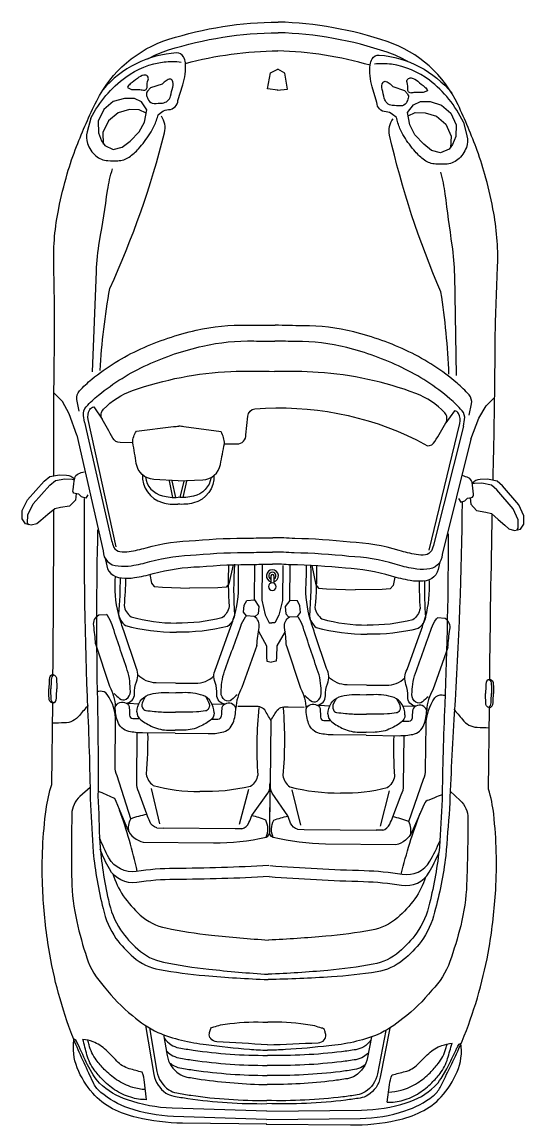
# Model space of a CAD drawing. Header units: millimetres. Extents: x -38686 to 870903, y -23218 to 232707.
# Drawn here: x 33016 to 35029, y 13593 to 18020 of the extents above; entities that cross this region are included whole.
import ezdxf

# ---------------------------------------------------------------- set-up
doc = ezdxf.new("R2010")
doc.units = ezdxf.units.MM
doc.header["$LTSCALE"] = 10
doc.layers.add('40 - Detail Outline', color=142, linetype='Continuous')

msp = doc.modelspace()

# ---------------------------------------------------------------- linework, layer by layer
at = {"layer": '40 - Detail Outline', "color": 252}
for p, q in [((33620.602, 16111.458), (33606.604, 16177.793)), ((33631.98, 16111.338), (33617.982, 16177.674)), ((33650.301, 16111.146), (33665.692, 16177.172)), ((33661.679, 16111.026), (33677.07, 16177.052)), ((33862.495, 15841.554), (33844.933, 15764.62)), ((34177.857, 15838.237), (34193.797, 15760.95)), ((33528.004, 15802.187), (33535.08, 15767.879)), ((33535.08, 15767.879), (33545.809, 15754.164)), ((33844.933, 15764.62), (33833.918, 15751.133)), ((34014.024, 15796.661), (34013.719, 15767.666)), ((34025.417, 15796.541), (34025.112, 15767.546)), ((34193.797, 15760.95), (34204.526, 15747.235)), ((34511.447, 15791.843), (34503.651, 15757.691)), ((33545.809, 15754.164), (33578.396, 15751.101)), ((33578.396, 15751.101), (33686.83, 15747.24)), ((33801.273, 15748.757), (33686.83, 15747.24)), ((33833.918, 15751.133), (33801.273, 15748.757)), ((34204.526, 15747.235), (34237.114, 15744.173)), ((34237.114, 15744.173), (34351.5, 15740.249)), ((34459.991, 15741.828), (34351.5, 15740.249)), ((34492.635, 15744.205), (34459.991, 15741.828)), ((34503.651, 15757.691), (34492.635, 15744.205)), ((33604.51, 15328.271), (33631.918, 15327.983)), ((33659.327, 15327.695), (33631.918, 15327.983)), ((34370.172, 15320.217), (34397.58, 15319.929)), ((34424.988, 15319.641), (34397.58, 15319.929)), ((33603.687, 15250.018), (33631.095, 15249.729)), ((33658.504, 15249.441), (33631.095, 15249.729)), ((34369.349, 15241.964), (34396.757, 15241.676)), ((34424.165, 15241.387), (34396.757, 15241.676)), ((33460.204, 15224.406), (33486.642, 15223.745)), ((33801.416, 15220.817), (33774.97, 15220.712)), ((34013.61, 15215.631), (34010.944, 14962.153)), ((34225.866, 15216.353), (34252.303, 15215.691)), ((34567.077, 15212.764), (34540.632, 15212.658)), ((33602.923, 15177.386), (33630.331, 15177.098)), ((33657.74, 15176.81), (33630.331, 15177.098)), ((34368.585, 15169.333), (34395.993, 15169.044)), ((34423.401, 15168.756), (34395.993, 15169.044)), ((33532.95, 14943.599), (33566.801, 14801.766)), ((33923.351, 14939.493), (33886.524, 14798.403)), ((34098.04, 14937.655), (34131.892, 14795.822)), ((34488.442, 14933.549), (34451.614, 14792.459)), ((33555.884, 14785.464), (33582.321, 14784.803)), ((33870.65, 14781.77), (33582.321, 14784.803)), ((33897.095, 14781.875), (33870.65, 14781.77)), ((34120.975, 14779.52), (34147.412, 14778.859)), ((34147.412, 14778.859), (34435.741, 14775.826)), ((34462.186, 14775.931), (34435.741, 14775.826)), ((33232.075, 13933.629), (33224.255, 13936.592)), ((34768.005, 13917.473), (34775.885, 13920.271))]:
    msp.add_line(p, q, dxfattribs=at)
for points in [[(33142.829, 16198.615, 0.00028058), (33142.686, 16285.93, -0.00466455), (33145.994, 16750.068, 0.00693758), (33142.815, 17046.114, -0.05598205), (33162.488, 17271.065, -0.02149825), (33196.999, 17410.837, -0.02135325), (33234.342, 17520.661, -0.02276152), (33314.93, 17703.087, -0.20344384), (33603.887, 17950.399, -0.07526013), (34043.104, 18019.59, -0.07526013)], [(34904.875, 16180.08, -0.00028058), (34906.855, 16267.373, 0.00466455), (34913.31, 16731.478, -0.00693758), (34922.716, 17027.392, 0.05598205), (34907.779, 17252.707, 0.02149825), (34876.216, 17393.174, 0.02135325), (34841.191, 17503.76, 0.02276152), (34764.459, 17687.84, 0.20344384), (34480.767, 17941.176, 0.07526013), (34043.104, 18019.59, 0.07526013)], [(33520.407, 17872.543, -0.04638596), (33603.437, 17907.568, -0.07526013), (34042.653, 17976.759)], [(34562.591, 17861.581, 0.04638596), (34480.317, 17898.345, 0.07526013), (34042.653, 17976.759)], [(33292.119, 17633.653), (33276.492, 17579.204, 0.15570951), (33277.879, 17532.108, 0.12885866), (33311.233, 17482.794, 0.17261832), (33359.957, 17463.449, 0.01277874), (33399.471, 17463.033, 0.14930496), (33444.789, 17477.623, 0.05745237), (33482.778, 17511.121, 0.03986712), (33528.571, 17570.902, 0.03845258), (33545.842, 17602.735, 0.04412592), (33561.371, 17647.769), (33576.543, 17658.909, -0.15143086), (33602.984, 17668.047, 0.38963517), (33641.013, 17705.311), (33660.483, 17767.253, 0.0943415), (33670.822, 17855.655, 0.10845264), (33663.553, 17880.214, 0.29091248), (33635.487, 17895.574, 0.20596623), (33340.703, 17748.602, 0.70088699)], [(33670.946, 17853.836, -0.06325173), (34041.887, 17903.918, -0.06325173)], [(34411.693, 17846.045, 0.06325173), (34041.887, 17903.918, 0.06325173)], [(34785.804, 17617.941), (34800.282, 17563.176, -0.15570951), (34797.905, 17516.12, -0.12885866), (34763.521, 17467.518, -0.17261832), (34714.4, 17449.202, -0.01277874), (34674.887, 17449.618, -0.14930496), (34629.886, 17465.157, -0.05745237), (34592.61, 17499.447, -0.03986712), (34548.084, 17560.178, -0.03845258), (34531.487, 17592.367, -0.04412592), (34516.909, 17637.719), (34501.974, 17649.175, 0.15143086), (34475.731, 17658.867, -0.38963517), (34438.494, 17696.923), (34420.332, 17759.26, -0.0943415), (34411.854, 17847.86, -0.10845264), (34419.638, 17872.261, -0.29091248), (34448.021, 17887.028, -0.20596623), (34739.648, 17733.887, -0.70088699)], [(33292.119, 17633.653, -0.1183839), (33431.399, 17798.786, -0.12521395), (33585.059, 17859.705, -0.05709811), (33653.95, 17858.98, 1.07298006)], [(34785.804, 17617.941, 0.1183839), (34650.028, 17785.968, 0.12521395), (34497.684, 17850.105, 0.05709811), (34428.793, 17850.83, -1.07298006)], [(33438.312, 17756.407), (33455.168, 17748.697), (33483.392, 17748.4, -0.0499198), (33502.188, 17746.319, 0.49464391), (33517.38, 17759.342, -0.10011153), (33521.44, 17787.547, 0.58891369), (33504.704, 17806.556, 0.11948488), (33478.222, 17793.652, -0.01334127), (33449.76, 17771.352, 0.14051659), (33438.312, 17756.407, -0.47372326)], [(34642.225, 17743.744), (34625.211, 17736.39), (34596.987, 17736.687, 0.0499198), (34578.151, 17735.001, -0.49464391), (34563.236, 17748.341, 0.10011153), (34559.77, 17776.625, -0.58891369), (34576.903, 17795.278, -0.11948488), (34603.107, 17781.819, 0.01334127), (34631.094, 17758.926, -0.14051659), (34642.225, 17743.744, 0.47372326)], [(33519.083, 17742.375, 0.24752804), (33515.142, 17725.467, 0.05679138), (33522.47, 17706.558, 0.28143876), (33544.911, 17693.14, 0.01762232), (33578.8, 17694.666, 0.32727391), (33611.085, 17722.575, -0.02113717), (33620.87, 17758.253, 0.21935411), (33617.404, 17786.538, 0.35627819), (33606.153, 17790.422, 0.07255806), (33589.12, 17781.185, 0.06684315), (33577.711, 17770.006), (33530.512, 17755.437), (33519.083, 17742.375)], [(34561.177, 17731.413, -0.24752804), (34564.761, 17714.427, -0.05679138), (34557.037, 17695.676, -0.28143876), (34534.319, 17682.733, -0.01762232), (34500.469, 17684.971, -0.32727391), (34468.779, 17713.553, 0.02113717), (34459.747, 17749.429, -0.21935411), (34463.807, 17777.635, -0.35627819), (34475.137, 17781.282, -0.07255806), (34491.972, 17771.689, -0.06684315), (34503.143, 17760.272), (34550.025, 17744.713), (34561.177, 17731.413)], [(33328.493, 16621.295, -0.02831073), (33367.71, 16950.445, 0.04610498), (33586.93, 17575.251, 0.21943873), (33574.452, 17641.294, -0.32545193)], [(34728.143, 16606.572, 0.02831073), (34695.858, 16936.475, -0.04610498), (34489.83, 17565.753, -0.21943873), (34503.694, 17631.52, 0.32545193)], [(33298.328, 16615.963), (33313.856, 17018.808, -0.03271017), (33326.413, 17139.201, 0.00658019), (33358.678, 17344.133, -0.04073322), (33378.406, 17430.553, -0.24987461)], [(34758.19, 16600.607), (34751.138, 17003.689, 0.03271017), (34741.116, 17124.321, -0.00658019), (34713.169, 17329.885, 0.04073322), (34695.264, 17416.702, 0.24987461)], [(33244.761, 16457.949), (33235.229, 16504.256, -0.22040433), (33246.181, 16539.176, -0.0373742), (33295.523, 16585.914, -0.0640283), (33491.635, 16707.697, -0.05126012), (33713.925, 16782.694, -0.06144899), (33918.241, 16803.24, 0.01091557), (34030.308, 16803.162, 0.00823535)], [(34808.421, 16441.501), (34818.924, 16487.598, 0.22040433), (34808.71, 16522.74, 0.0373742), (34760.362, 16570.506, 0.0640283), (34566.854, 16696.387, 0.05126012), (34346.191, 16776.044, 0.06144899), (34142.353, 16800.882, -0.01091557), (34030.308, 16803.162, -0.00823535)], [(33265.647, 16413.275), (33262.07, 16440.649, -0.22040433), (33273.021, 16475.568, -0.0373742), (33322.364, 16522.307, -0.0640283), (33518.476, 16644.089, -0.05126012), (33740.766, 16719.087, -0.06144899), (33945.082, 16739.632, 0.00823535), (34029.635, 16739.12, 0.00823535)], [(34786.599, 16397.277), (34790.752, 16424.569, 0.22040433), (34780.537, 16459.711, 0.0373742), (34732.189, 16507.477, 0.0640283), (34538.682, 16633.358, 0.05126012), (34318.019, 16713.015, 0.06144899), (34114.18, 16737.853, -0.00823535), (34029.635, 16739.12, -0.00823535)], [(33641.843, 16177.983), (33543.636, 16184.059, -0.35258111), (33473.754, 16247.834, 0.00804678), (33459.513, 16331.197), (33409.123, 16331.727, -0.27052075), (33379.075, 16349.694, 0.00061412), (33337.04, 16425.784, -0.33179733), (33342.503, 16466.072, -0.11426968), (33459.194, 16540.493, -0.07424592), (33853.081, 16617.041, -0.02168627), (34028.351, 16617.104, -0.02168627)], [(34598.036, 16342.476), (34641.44, 16318.765, 0.27052075), (34671.859, 16336.096, -0.00061412), (34715.486, 16411.285, 0.33179733), (34710.871, 16451.679, 0.11426968), (34595.771, 16528.538, 0.07424592), (34203.582, 16613.354, 0.02168627), (34028.351, 16617.104)], [(33393.182, 15913.793), (33280.869, 16424.058, -0.18491919), (33286.848, 16463.869, -0.24377827), (33303.642, 16474.82), (33337.04, 16425.784)], [(33877.745, 16326.798, 0.46018132), (33913.003, 16362.942), (33920.626, 16438.079, -0.36188265), (33949.968, 16466.831, -0.136022), (34598.036, 16342.476, -0.01557472)], [(34648.586, 15900.588), (34771.607, 16408.378, 0.18491919), (34766.468, 16448.305, 0.24377827), (34749.907, 16459.607), (34715.486, 16411.285)], [(33265.647, 16413.275), (33374.543, 15939.274, 0.05328083), (33384.238, 15911.181, 0.25795152), (33408.032, 15893.935, 0.0695009), (33445, 15894.546, 0.02907051), (33513.009, 15909.285, -0.06163024), (33711.293, 15938.937, -0.02384075), (33933.098, 15948.144, -0.0200539), (34021.331, 15949.692, -0.0200539)], [(33459.513, 16331.197, -0.14636475), (33474.052, 16378.002), (33623.304, 16395.793, -0.02069603), (33644.151, 16397.407, -0.02069603)], [(33827.356, 16327.328, 0.14636475), (33813.804, 16374.429), (33664.959, 16395.355, 0.02069603), (33644.151, 16397.407, 0.02069603)], [(34786.599, 16397.277), (34667.757, 15925.671, -0.05328083), (34657.473, 15897.788, -0.25795152), (34633.322, 15881.047, -0.0695009), (34596.375, 15882.435, -0.02907051), (34528.691, 15898.602, 0.06163024), (34331.074, 15932.417, 0.02384075), (34109.512, 15946.289, 0.0200539), (34021.331, 15949.692, 0.0200539)], [(33235.057, 16361.755), (33340.431, 15896.703), (33340.431, 15896.703, 0.40742933), (33401.01, 15836.794, 0.0695009), (33453.904, 15837.668, 0.02907051), (33528.451, 15853.823, -0.0622308), (33714.567, 15881.427, -0.02424941), (33934.593, 15890.562, -0.02065776), (34020.726, 15892.119, -0.02065776)], [(34816.099, 16345.124), (34700.966, 15882.392), (34700.966, 15882.392, -0.40742933), (34639.14, 15823.77, -0.0695009), (34586.276, 15825.757, -0.02907051), (34512.086, 15843.477, 0.0622308), (34326.592, 15874.99, 0.02424941), (34106.806, 15888.75, 0.02065776), (34020.726, 15892.119, 0.02065776)], [(33641.843, 16177.983), (33740.155, 16181.992, 0.35258111), (33811.364, 16244.283, -0.00804678), (33827.356, 16327.328), (33877.745, 16326.798)], [(33232.925, 16126.897), (33230.423, 16101.238), (33206.526, 16076.589), (33169.141, 16070.757), (33146.696, 16066.012), (33119.08, 16042.647), (33091.463, 16019.282), (33075.148, 16005.758), (33052.69, 15999.769), (33029.107, 16004.998), (33015.632, 16025.06), (33015.986, 16058.672), (33037.592, 16102.021), (33104.322, 16177.266), (33126.91, 16195.705), (33165.553, 16202.769), (33194.151, 16201.223, -0.22160965), (33225.695, 16184.391, -0.22160965)], [(33279.699, 16122.689), (33270.78, 16108.522), (33254.397, 16114.179), (33243.551, 16125.263), (33228.23, 16127.619, -0.50491835), (33220.707, 16141.959, -0.04568446), (33226.683, 16189.067, -0.24206513), (33241.117, 16206.467, -0.03241415), (33265.323, 16214.989, -0.14307346)], [(33499.074, 16204.505, 0.35801072), (33578.688, 16090.823, 0.08714236), (33640.861, 16084.673)], [(33785.138, 16201.496, -0.35801072), (33703.15, 16089.514, -0.08714236), (33640.861, 16084.673)], [(33042.258, 16002.082), (33037.854, 16008.64), (33038.207, 16042.252), (33059.813, 16085.601), (33126.544, 16160.847), (33149.132, 16179.285), (33187.774, 16186.349), (33216.373, 16184.803, -0.06252707), (33226.747, 16182.927, -0.06252707)], [(33510.401, 16194.125, 0.31656067), (33578.977, 16118.301, 0.08714236), (33641.15, 16112.15)], [(33773.595, 16191.357, -0.31656067), (33703.439, 16116.991, -0.08714236), (33641.15, 16112.15)], [(34766.438, 16107.051), (34775.057, 16092.699), (34791.556, 16098.011), (34802.632, 16108.864), (34818, 16110.897, 0.50491835), (34825.823, 16125.075, 0.04568446), (34820.838, 16172.299, 0.24206513), (34806.774, 16189.998, 0.03241415), (34782.752, 16199.027, 0.14307346)], [(34813.29, 16110.274), (34815.252, 16084.568), (34838.626, 16059.421), (34875.88, 16052.804), (34898.219, 16047.589), (34925.338, 16023.648), (34952.457, 15999.707), (34968.485, 15985.843), (34990.811, 15979.383), (35014.499, 15984.114), (35028.393, 16003.888), (35028.746, 16037.5), (35008.057, 16081.294), (34942.924, 16157.927), (34920.729, 16176.836), (34882.244, 16184.711), (34853.619, 16183.767, 0.22160965), (34821.728, 16167.603, 0.22160965)], [(35001.289, 15981.476), (35005.831, 15987.94), (35006.184, 16021.552), (34985.495, 16065.346), (34920.362, 16141.978), (34898.167, 16160.888), (34859.682, 16168.763), (34831.057, 16167.819, 0.06252707), (34820.646, 16166.162, 0.06252707)], [(33265.193, 16107.921, 0.01320386), (33278.68, 15259.115, -0.00682306), (33289.611, 14877.662, -0.00234949), (33300.709, 14687.944, 0.03589151), (33340.732, 14461.236, 0.09902201), (33392.316, 14341.961, 0.05489969), (33462.503, 14266.451, 0.13417448), (33566.585, 14216.754, 0.02313594), (33749.386, 14192.4, 0.01171289), (34002.679, 14176.482, 0.01171289)], [(34780.631, 16091.981, -0.01320386), (34749.292, 15243.647, 0.00682306), (34730.34, 14862.508, 0.00234949), (34715.254, 14673.065, -0.03589151), (34670.471, 14447.249, -0.09902201), (34616.389, 14329.085, -0.05489969), (34544.629, 14255.068, -0.13417448), (34439.525, 14207.572, -0.02313594), (34256.251, 14187.068, -0.01171289), (34002.679, 14176.482, -0.01171289)], [(33139.603, 15401.233, 0.00212581), (33142.857, 16062.764)], [(34891.327, 15382.808, -0.00212581), (34901.989, 16044.26)], [(33318.542, 15980.935, 0.01066673), (33317.69, 15295.1, -0.00682306), (33320.15, 14913.498, -0.00234949), (33327.033, 14723.581, 0.03589151), (33362.013, 14496.04, 0.09902201), (33410.937, 14375.649, 0.05489969), (33479.431, 14298.599, 0.13417448), (33582.383, 14246.604, 0.02313594), (33764.599, 14218.197, 0.01103892), (34002.901, 14197.578, 0.01103892)], [(34724.622, 15966.145, -0.01066673), (34711.047, 15280.444, 0.00682306), (34700.561, 14898.978, 0.00234949), (34689.684, 14709.248, -0.03589151), (34649.926, 14482.493, -0.09902201), (34598.481, 14363.158, -0.05489969), (34528.381, 14287.566, -0.13417448), (34424.358, 14237.748, -0.02313594), (34241.585, 14213.18, -0.01103892), (34002.901, 14197.578, -0.01103892)], [(33348.907, 15866.727), (33353.592, 15848.698), (33353.592, 15848.698, 0.40742933), (33414.171, 15788.79, 0.0695009), (33467.065, 15789.663, 0.02907051), (33541.611, 15805.819, -0.0622308), (33727.728, 15833.423, -0.02424941), (33947.754, 15842.557, -0.01738109), (34020.223, 15844.343, -0.01738109)], [(34691.862, 15852.601), (34686.798, 15834.675), (34686.798, 15834.675, -0.40742933), (34624.972, 15776.054, -0.0695009), (34572.109, 15778.04, -0.02907051), (34497.918, 15795.76, 0.0622308), (34312.424, 15827.273, 0.02424941), (34092.639, 15841.033, 0.01738109), (34020.223, 15844.343, 0.01738109)], [(33957.832, 15517.805), (33897.341, 15348.069, 0.1138228), (33872.956, 15265.995, 0.46797711), (33830.114, 15282.194, -0.41227827), (33797.243, 15319.747, 0.10593487), (33789.931, 15368.782, -0.22046758), (33794.483, 15429.442), (33842.863, 15564.055, 0.00648797), (33863.048, 15622.592, 0.08738788), (33884.139, 15767.284, -0.00835943), (33883.176, 15842.091, -0.00835943)], [(33843.795, 15840.906, 0.02590073), (33846.269, 15673.427)], [(33867.332, 15843.835, 0.03176103), (33867.96, 15638.511, 0.03176103)], [(34075.731, 15516.565), (34132.639, 15345.594, -0.1138228), (34155.292, 15263.025, -0.46797711), (34198.465, 15278.32, 0.41227827), (34232.119, 15315.173, -0.10593487), (34240.461, 15364.043, 0.22046758), (34237.186, 15424.785), (34191.648, 15560.387, -0.00648797), (34172.699, 15619.335, -0.08738788), (34154.656, 15764.439, 0.00835943), (34157.193, 15839.209, 0.00835943)], [(34173.07, 15840.619, -0.03176103), (34168.123, 15635.353, -0.03176103)], [(34196.539, 15837.195, -0.02590073), (34190.543, 15669.806)], [(33310.07, 15524.619), (33366.977, 15353.648, -0.1138228), (33389.631, 15271.079, -0.46797711), (33432.803, 15286.374, 0.41227827), (33466.458, 15323.227, -0.10593487), (33474.799, 15372.097, 0.22046758), (33471.524, 15432.839), (33425.986, 15568.44, -0.00648797), (33407.037, 15627.388, -0.08738788), (33388.995, 15772.492, 0.00240059), (33389.979, 15793.955, 0.00240059)], [(33408.659, 15789.073, -0.02254164), (33402.461, 15643.407)], [(33430.77, 15787.48, -0.01696908), (33424.882, 15677.86)], [(34723.494, 15509.751), (34663.002, 15340.016, 0.1138228), (34638.617, 15257.941, 0.46797711), (34595.776, 15274.141, -0.41227827), (34562.904, 15311.694, 0.10593487), (34555.593, 15360.729, -0.22046758), (34560.144, 15421.388), (34608.525, 15556.002, 0.00648797), (34628.709, 15614.538, 0.08738788), (34649.8, 15759.23, -0.00240059), (34649.268, 15780.709, -0.00240059)], [(34608.35, 15775.094, 0.01696908), (34611.931, 15665.374)], [(34630.49, 15776.221, 0.02254164), (34633.622, 15630.457)], [(33424.882, 15677.86, 0.19521817), (33452.629, 15632.223, 0.07012577), (33634.859, 15607.535, 0.07012577)], [(33846.269, 15673.427, -0.19521817), (33817.568, 15628.384, -0.07012577), (33634.859, 15607.535, -0.07012577)], [(33957.832, 15517.805, -0.02483377), (33966.421, 15590.172, 0.30038079), (33947.308, 15633.455), (33916.022, 15635.743), (33904.446, 15651.531), (33906.691, 15678.924), (33916.681, 15698.401), (33948.008, 15700.03), (33965.35, 15674.39), (33963.084, 15645.039), (33951.221, 15633.414)], [(34075.731, 15516.565, 0.02483377), (34068.667, 15589.096, -0.30038079), (34088.686, 15631.968), (34120.013, 15633.597), (34131.918, 15649.138), (34130.25, 15676.572), (34120.672, 15696.255), (34089.387, 15698.543), (34071.509, 15673.273), (34073.157, 15643.881), (34084.773, 15632.009)], [(33310.07, 15524.619, 0.02483377), (33303.005, 15597.15, -0.30038079), (33323.025, 15640.022), (33354.352, 15641.651)], [(33384.722, 15325.1, 0.01328583), (33406.999, 15304.128, 0.33778868), (33433.62, 15302.071, 0.25922361), (33449.928, 15332.709, 0.02129885), (33447.405, 15374.21, 0.0559633), (33437.802, 15418.155, -0.00211328), (33376.958, 15600.097, 0.07045104), (33358.406, 15637.62, 0.09449078), (33354.352, 15641.651, 0.27986981)], [(33402.461, 15643.407, 0.19521817), (33430.208, 15597.77, 0.07000645), (33634.477, 15571.237, 0.07000645)], [(33867.96, 15638.511, -0.19521817), (33839.259, 15593.468, -0.07000645), (33634.477, 15571.237, -0.07000645)], [(33879, 15319.901, -0.01328583), (33856.286, 15299.402, -0.33778868), (33829.628, 15297.905, -0.25922361), (33813.968, 15328.88, -0.02129885), (33817.364, 15370.318, -0.0559633), (33827.889, 15414.052, 0.00211328), (33892.547, 15594.674, -0.07045104), (33911.883, 15631.798, -0.09449078), (33916.022, 15635.743, -0.27986981)], [(34150.383, 15317.046, 0.01328583), (34172.661, 15296.074, 0.33778868), (34199.282, 15294.017, 0.25922361), (34215.59, 15324.656, 0.02129885), (34213.066, 15366.156, 0.0559633), (34203.463, 15410.101, -0.00211328), (34142.619, 15592.044, 0.07045104), (34124.068, 15629.566, 0.09449078), (34120.013, 15633.597, 0.27986981)], [(34168.123, 15635.353, 0.19521817), (34195.87, 15589.717, 0.07000645), (34400.139, 15563.183, 0.07000645)], [(34190.543, 15669.806, 0.19521817), (34218.29, 15624.169, 0.07012577), (34400.521, 15599.481, 0.07012577)], [(34633.622, 15630.457, -0.19521817), (34604.921, 15585.414, -0.07000645), (34400.139, 15563.183, -0.07000645)], [(34611.931, 15665.374, -0.19521817), (34583.23, 15620.331, -0.07012577), (34400.521, 15599.481, -0.07012577)], [(34644.661, 15311.847, -0.01328583), (34621.948, 15291.349, -0.33778868), (34595.289, 15289.852, -0.25922361), (34579.629, 15320.826, -0.02129885), (34583.025, 15362.264, -0.0559633), (34593.551, 15405.998, 0.00211328), (34658.208, 15586.62, -0.07045104), (34677.545, 15623.744, -0.09449078), (34681.683, 15627.689, -0.27986981)], [(34723.494, 15509.751, -0.02483377), (34732.082, 15582.118, 0.30038079), (34712.969, 15625.402), (34681.683, 15627.689)], [(33139.603, 15401.233, 0.37069982), (33124.623, 15380.724, -0.00061449), (33122.908, 15343.611)], [(33143.623, 15399.713, 0.30904234), (33132.694, 15380.639, -0.00061449), (33130.979, 15343.526)], [(33139.603, 15401.233, -0.37069958), (33154.149, 15380.413, 0.00061449), (33155.083, 15343.272)], [(33631.726, 15366.456), (33553.792, 15367.275, -0.19964097), (33479.962, 15398.893, 0.14193473)], [(33632.92, 15366.443), (33710.854, 15365.623, 0.19964097), (33785.333, 15395.681, -0.14193473)], [(34397.388, 15358.402), (34319.453, 15359.222, -0.19964097), (34245.624, 15390.839, 0.14193473)], [(34398.582, 15358.389), (34476.516, 15357.57, 0.19964097), (34550.994, 15387.627, -0.14193473)], [(34891.327, 15382.808, 0.37069958), (34876.347, 15362.298, -0.00061449), (34874.632, 15325.185)], [(34887.276, 15381.372, -0.30904234), (34897.802, 15362.073, 0.00061449), (34898.736, 15324.931)], [(34891.327, 15382.808, -0.37069982), (34905.873, 15361.988, 0.00061449), (34906.807, 15324.846)], [(33138.387, 15285.649, -0.37069992), (33123.842, 15306.469, 0.00061449), (33122.908, 15343.611)], [(33142.438, 15287.085, -0.30904223), (33131.913, 15306.384, 0.00061449), (33130.979, 15343.526)], [(33138.387, 15285.649, 0.3706995), (33153.368, 15306.159, -0.00061449), (33155.083, 15343.272)], [(33390.541, 15212.72, 0.15442811), (33357.647, 15320.617, 0.2795634), (33329.126, 15333.464, -0.04110037), (33316.974, 15332.98, -0.04110037)], [(33476.188, 15250.572, -0.11798928), (33489.958, 15293.277, -0.17598212), (33521.626, 15318.654, -0.09885454), (33604.51, 15328.271, 1.01208984)], [(33785.987, 15247.313, 0.11798928), (33773.117, 15290.299, 0.17598212), (33741.99, 15316.336, 0.09885454), (33659.327, 15327.695, -1.01208984)], [(34241.849, 15242.518, -0.11798928), (34255.62, 15285.223, -0.17598212), (34287.287, 15310.601, -0.09885454), (34370.172, 15320.217, 1.01208984)], [(34551.648, 15239.259, 0.11798928), (34538.779, 15282.245, 0.17598212), (34507.652, 15308.283, 0.09885454), (34424.988, 15319.641, -1.01208984)], [(34636.48, 15199.614, -0.15442811), (34671.636, 15306.795, -0.2795634), (34700.421, 15319.04, 0.04110037), (34712.56, 15318.3, 0.04110037)], [(34890.111, 15267.224, -0.3706995), (34875.566, 15288.044, 0.00061449), (34874.632, 15325.185)], [(34886.092, 15268.744, 0.30904223), (34897.021, 15287.818, -0.00061449), (34898.736, 15324.931)], [(34890.111, 15267.224, 0.37069992), (34905.092, 15287.733, -0.00061449), (34906.807, 15324.846)], [(33996.766, 13615.459), (33622.425, 13627.269, -0.07653715), (33443.411, 13660.643, -0.08675747), (33331.574, 13723.225, -0.10675029), (33303.621, 13758.159), (33283.616, 13800.882, -0.00398193), (33245.163, 13884.737, -0.01626622), (33211.414, 13966.968, -0.05204894), (33119.191, 14323.783, -0.0282399), (33097.734, 14555.198, -0.04139268), (33111.942, 14858.934, -0.04815718), (33135.027, 14959.461), (33138.458, 15285.666)], [(33281.168, 15276.577, 0.02461516), (33245.726, 15236.219, -0.22339779), (33185.788, 15206.538, 0.00021029), (33137.615, 15205.543, 0.00021029)], [(33432.803, 15286.373, -0.32668631), (33445.837, 15266.043, -0.02353077), (33447.021, 15237.88, 0.35899961), (33460.204, 15224.406)], [(33511.33, 15314.028), (33499.549, 15292.689, 0.23817835), (33498.593, 15266.735, 0.25218781), (33511.463, 15257.034, 0.01316947), (33546.92, 15252.561, 0.02718582), (33603.687, 15250.018, 0.02718582)], [(33752.187, 15311.495), (33763.517, 15289.913, -0.23817835), (33763.926, 15263.944, -0.25218781), (33750.854, 15254.516, -0.01316947), (33715.311, 15250.79, -0.02718582), (33658.504, 15249.441, -0.02718582)], [(33830.114, 15282.194, 0.32668631), (33816.656, 15262.142, 0.02353077), (33814.879, 15234.01, -0.35899961), (33801.416, 15220.817)], [(34013.61, 15215.631, 0.00740913), (33988.835, 15258.836, 0.25032528), (33945.696, 15271.978), (33880.957, 15272.659)], [(34198.465, 15278.32, -0.32668631), (34211.499, 15257.989, -0.02353077), (34212.683, 15229.826, 0.35899961), (34225.866, 15216.353)], [(34276.992, 15305.975), (34265.21, 15284.635, 0.23817835), (34264.255, 15258.681, 0.25218781), (34277.125, 15248.98, 0.01316947), (34312.582, 15244.508, 0.02718582), (34369.349, 15241.964, 0.02718582)], [(34517.848, 15303.441), (34529.178, 15281.859, -0.23817835), (34529.588, 15255.89, -0.25218781), (34516.516, 15246.462, -0.01316947), (34480.973, 15242.736, -0.02718582), (34424.165, 15241.387, -0.02718582)], [(34595.776, 15274.141, 0.32668631), (34582.317, 15254.089, 0.02353077), (34580.541, 15225.957, -0.35899961), (34567.077, 15212.764)], [(33630.202, 15164.836), (33498.086, 15166.226, -0.05393812), (33443.375, 15172.728, -0.25476395), (33399.37, 15211.712, -0.09241122), (33389.631, 15271.079)], [(33476.188, 15250.572, 0.24228164), (33492.032, 15218.981, 0.04708134), (33539.312, 15190.87, 0.10255985), (33602.923, 15177.386, 2.07236455)], [(33630.202, 15164.836), (33762.319, 15163.446, 0.05393812), (33817.154, 15168.796, 0.25476395), (33861.97, 15206.846, 0.09241122), (33872.956, 15265.995)], [(33785.987, 15247.313, -0.24228164), (33769.481, 15216.063, -0.04708134), (33721.62, 15188.952, -0.10255985), (33657.74, 15176.81, -2.07236455)], [(33965.43, 15268.104, 0.04202228), (33960.697, 14996.69)], [(33996.791, 13615.459), (34371.297, 13619.392, 0.07653715), (34550.973, 13648.993, 0.08675747), (34664.102, 13709.209, 0.10675029), (34692.784, 13743.547), (34713.683, 13785.84, 0.00398193), (34753.891, 13868.867, 0.01626622), (34789.363, 13950.37, 0.05204894), (34889.071, 14305.167, 0.0282399), (34915.391, 14536.078, 0.04139268), (34907.575, 14840.046, 0.04815718), (34886.61, 14941.037), (34890.041, 15267.242)], [(34013.61, 15215.631, -0.00740913), (34039.288, 15258.305, -0.25032528), (34082.694, 15270.537), (34147.433, 15269.856)], [(34062.883, 15267.079, -0.04202228), (34061.906, 14995.625)], [(34395.864, 15156.782), (34263.748, 15158.172, -0.05393812), (34209.037, 15164.674, -0.25476395), (34165.031, 15203.659, -0.09241122), (34155.292, 15263.025)], [(34241.849, 15242.518, 0.24228164), (34257.693, 15210.928, 0.04708134), (34304.974, 15182.816, 0.10255985), (34368.585, 15169.333, 2.07236455)], [(34395.864, 15156.782), (34527.98, 15155.392, 0.05393812), (34582.816, 15160.742, 0.25476395), (34627.632, 15198.793, 0.09241122), (34638.617, 15257.941)], [(34551.648, 15239.259, -0.24228164), (34535.143, 15208.009, -0.04708134), (34487.281, 15180.898, -0.10255985), (34423.401, 15168.756, -2.07236455)], [(34747.171, 15261.156, -0.02461516), (34781.757, 15220.062, 0.22339779), (34841.057, 15189.126, -0.00021029), (34889.198, 15187.119, -0.00021029)], [(33519.364, 15166.002, -0.0254703), (33513.325, 15001.396)], [(34506.703, 15155.616, 0.0254703), (34509.277, 14990.92)], [(33452.023, 14821.996), (33397.195, 14993.964, -0.12452027), (33388.637, 15031.696)], [(34566.792, 14810.271), (34625.226, 14981.047, 0.12452027), (34634.575, 15018.591)], [(33516.266, 14839.931), (33484.274, 14929.289, -0.12452027), (33475.716, 14967.022)], [(33513.325, 15001.396, 0.19521817), (33541.072, 14955.759, 0.07193278), (33728.041, 14931.113, 0.07012577)], [(33960.697, 14996.69, -0.19521817), (33931.996, 14951.647, -0.06617742), (33728.041, 14931.113, -0.07012577)], [(33937.85, 14835.497), (34002.083, 14924.604, 0.137248), (34010.944, 14962.153)], [(34008.944, 14772.098), (34010.558, 14925.466, -0.06051727), (34010.991, 14966.688)], [(34009.351, 14810.757), (34010.558, 14925.466, 0.06051727), (34010.991, 14966.688)], [(34081.357, 14833.987), (34019.012, 14924.426, -0.137248), (34010.944, 14962.153)], [(34061.906, 14995.625, 0.19521817), (34089.653, 14949.989, 0.06617742), (34293.131, 14925.169, 0.07012577)], [(34509.277, 14990.92, -0.19521817), (34480.576, 14945.877, -0.07193278), (34293.131, 14925.169, -0.07012577)], [(33288.392, 14947.313), (33247.711, 14911.171, 0.20937494), (33215.136, 14840.445, 0.00878582), (33214.8, 14575.779, 0.05237624), (33235.082, 14408.922, 0.02209261), (33275.183, 14263.912, 0.1080475), (33345.492, 14147.329, 0.06135642), (33458.833, 14031.619, 0.06865549), (33560.278, 13964.46, 0.07352335), (33753.895, 13915.786, 0.01431753), (33927.545, 13896.805, 0.0130392), (33999.696, 13892.893, 0.0130392)], [(33320.039, 14932.209, -0.04521532), (33350.655, 14920.336), (33373.105, 14909.39, -0.34555675), (33391.737, 14892.955), (33438.275, 14779.969, 0.23028251), (33502.044, 14728.248), (33783.663, 14725.286, 0.05775001), (33994.579, 14747.483, 0.22194427), (33993.085, 14816.305, 0.04934526), (33937.243, 14834.008, 0.04934526)], [(34733.023, 14932.117), (34772.935, 14895.128, -0.20937494), (34804.015, 14823.732, -0.00878582), (34798.783, 14559.117, -0.05237624), (34774.996, 14392.724, -0.02209261), (34731.854, 14248.59, -0.1080475), (34659.109, 14133.512, -0.06135642), (34543.358, 14020.212, -0.06865549), (34440.523, 13955.201, -0.07352335), (34245.925, 13910.61, -0.01431753), (34071.914, 13895.286, -0.0130392), (33999.696, 13892.893, -0.0130392)], [(34502.941, 14829.553), (34536.805, 14918.218, 0.12452027), (34546.155, 14955.762)], [(34701.066, 14917.682, 0.04521532), (34670.206, 14906.456), (34647.532, 14895.984, 0.34555675), (34628.558, 14879.945), (34579.654, 14767.963, -0.23028251), (34514.81, 14717.595), (34233.192, 14720.558, -0.05775001), (34022.789, 14747.186, -0.22194427), (34025.73, 14815.962, -0.04934526), (34081.933, 14832.486, -0.04934526)], [(33477.473, 14611.124, 0.03393476), (33406.585, 14856.907, 0.03393476)], [(33444.333, 14768.973, -0.16935373), (33452.023, 14821.996, -0.05622441), (33516.266, 14839.931, -0.05622441)], [(33555.884, 14785.464, -0.2344794), (33527.8, 14810.526, -0.00388502), (33516.266, 14839.931, -0.00388502)], [(33897.095, 14781.875, 0.2344794), (33925.7, 14806.34, 0.00388502), (33937.85, 14835.497, 0.00388502)], [(34120.975, 14779.52, -0.2344794), (34092.891, 14804.582, -0.00388502), (34081.357, 14833.987, -0.00388502)], [(34462.186, 14775.931, 0.2344794), (34490.791, 14800.396, 0.00388502), (34502.941, 14829.553, 0.00388502)], [(34573.365, 14757.097, 0.16935373), (34566.792, 14810.271, 0.05622441), (34502.941, 14829.553, 0.05622441)], [(34536.912, 14599.98, -0.03393476), (34612.955, 14844.217, -0.03393476)], [(34005.282, 14633.734, -0.01141493), (33626.313, 14622.258, 0.03443707), (33473.899, 14610.607, -0.31125696), (33364.113, 14664.777, -0.03805245), (33326.293, 14746.624, -0.19377404)], [(33994.579, 14747.483, 0.3531841), (34008.944, 14772.098)], [(34022.789, 14747.186, -0.3531841), (34008.944, 14772.098)], [(34007.024, 14589.537, -0.01141493), (33628.055, 14578.06, 0.03443707), (33475.642, 14566.41, -0.31125696), (33365.856, 14620.58, -0.03668471), (33329.176, 14699.393, -0.19377404)], [(34009.696, 14633.688, 0.01141493), (34388.34, 14614.243, -0.03443707), (34540.474, 14599.389, 0.31125696), (34651.375, 14651.237, 0.03805245), (34690.909, 14732.27, 0.19377404)], [(34007.024, 14589.537, 0.01141493), (34385.668, 14570.091, -0.03443707), (34537.803, 14555.237, 0.31125696), (34648.704, 14607.086, 0.03668471), (34687.034, 14685.11, 0.19377404)], [(33380.102, 14600.727, 0.07384825), (33421.205, 14512.497, 0.05489969), (33489.698, 14435.447, 0.13417448), (33592.651, 14383.452, 0.02313594), (33774.867, 14355.045, 0.0106309), (34004.347, 14335, 0.0106309)], [(34634.043, 14587.537, -0.07384825), (34591.094, 14500.191, -0.05489969), (34520.994, 14424.599, -0.13417448), (34416.971, 14374.781, -0.02313594), (34234.198, 14350.213, -0.0106309), (34004.347, 14335, -0.0106309)], [(33511.154, 13992.002), (33544.638, 13794.872, 0.20731883), (33592.626, 13721.161, 0.10193074), (33623.841, 13708.632, 0.00875969), (33681.214, 13699.313, 0.03884881), (33997.441, 13678.464, 0.03738967)], [(33999.917, 13913.863, 0.00464679), (33796.52, 13926.994, -0.21278879), (33772.269, 13939.45, -0.22504227), (33767.265, 13960.419, -0.01028186), (33770.913, 13976.068, -0.35815303), (33784.954, 13986.378, 0.03060503), (33811.166, 13994.817), (33849.53, 13999.642, -0.04431794), (34000.878, 14005.176, -0.04431794)], [(33999.917, 13913.863, -0.00464679), (34203.545, 13922.713, 0.21278879), (34228.053, 13934.656, 0.22504227), (34233.497, 13955.515, 0.01028186), (34230.179, 13971.237, 0.35815303), (34216.358, 13981.84, -0.03060503), (34190.33, 13990.829), (34152.075, 13996.46, 0.04431794), (34000.878, 14005.176, 0.04431794)], [(33526.998, 13982.214), (33556.673, 13807.508, 0.20731883), (33604.661, 13733.798, 0.10193074), (33635.876, 13721.268, 0.00875969), (33693.249, 13711.95, 0.03738967), (33997.573, 13690.994, 0.03738967)], [(33583.154, 13955.454), (33597.402, 13871.57, 0.20731883), (33645.39, 13797.86, 0.10193074), (33676.606, 13785.331, 0.00875969), (33733.978, 13776.012, 0.03248099), (33998.248, 13755.209)], [(34490.216, 13981.704), (34452.592, 13785.321, -0.20731883), (34403.065, 13712.636, -0.10193074), (34371.593, 13700.767, -0.00875969), (34314.037, 13692.657, -0.03884881), (33997.441, 13678.464, -0.03738967)], [(34474.169, 13972.251), (34440.826, 13798.208, -0.20731883), (34391.298, 13725.523, -0.10193074), (34359.826, 13713.653, -0.00875969), (34302.27, 13705.544, -0.03738967), (33997.573, 13690.994, -0.03738967)], [(34417.463, 13946.678), (34401.453, 13863.113, -0.20731883), (34351.926, 13790.428, -0.10193074), (34320.453, 13778.558, -0.00875969), (34262.898, 13770.449, -0.03248099), (33998.248, 13755.209)], [(33998.041, 13596.549), (33659.801, 13600.107, -0.05542598), (33475.951, 13622.51, -0.05942815), (33378.462, 13658.175, -0.09745178), (33298.875, 13720.419, -0.08270703), (33237.006, 13821.84, -0.13615605), (33224.056, 13936.918, 0.04763458)], [(33997.125, 13648.376), (33617.082, 13660.366, -0.07653715), (33438.067, 13693.74, -0.11937354), (33326.701, 13761.213, -0.07114879), (33300.929, 13794.678), (33278.272, 13833.979, -0.00398193), (33239.82, 13917.834, -0.00580698), (33231.885, 13933.889, -0.00436197)], [(33515.145, 13694.411, -0.0755509), (33451.572, 13703.826, -0.07282623), (33386.974, 13734.494, -0.05610324), (33337.475, 13776.248, -0.02741667), (33305.413, 13814.071, -0.09808478), (33276.084, 13874.356, 0.00245944), (33259.461, 13936.302, 0.00245944)], [(33515.145, 13694.411), (33507.142, 13764.468, 0.06033813), (33497.576, 13804.553, -0.0055906), (33445.291, 13818.847, -0.13748193), (33395.673, 13849.357, 0.01411245), (33352.442, 13893.545, 0.10180522), (33300.354, 13926.58, 0.06453668), (33259.461, 13936.302, 0.06453668)], [(33510.548, 13734.656, -0.06066388), (33459.646, 13743.743, -0.07282623), (33395.048, 13774.411, -0.05610324), (33345.548, 13816.166, -0.02741667), (33313.486, 13853.988, -0.09808478), (33284.157, 13914.273, 0.0007428), (33279.201, 13933)], [(33585.483, 13941.74, 0.08820565), (33613.533, 13915.037, 0.10193074), (33644.749, 13902.508, 0.00875969), (33702.122, 13893.189, 0.0365358), (33999.479, 13872.204, 0.0365358)], [(33995.119, 13596.58), (34333.358, 13593.022, 0.05542598), (34517.639, 13611.553, 0.05942815), (34615.856, 13645.159, 0.09745178), (34696.735, 13705.715, 0.08270703), (34760.723, 13805.813, 0.13615605), (34776.091, 13920.592, -0.04763458)], [(33997.125, 13648.376), (34377.335, 13652.369, 0.07653715), (34557.012, 13681.97, 0.11937354), (34669.773, 13747.085, 0.07114879), (34696.244, 13780.001), (34719.722, 13818.817, 0.00398193), (34759.93, 13901.845, 0.00580698), (34768.2, 13917.729, 0.00436197)], [(34414.846, 13933.017, -0.08820565), (34386.24, 13906.909, -0.10193074), (34354.768, 13895.039, -0.00875969), (34297.212, 13886.93, -0.0365358), (33999.479, 13872.204, -0.0365358)], [(34479.966, 13684.262), (34489.44, 13754.135, -0.06033813), (34499.847, 13794.01, 0.0055906), (34552.422, 13807.202, 0.13748193), (34602.67, 13836.661, -0.01411245), (34646.822, 13879.93, -0.10180522), (34699.593, 13911.862, -0.06453668), (34740.682, 13920.721, -0.06453668)], [(34479.966, 13684.262, 0.0755509), (34543.723, 13692.338, 0.07282623), (34608.951, 13721.64, 0.05610324), (34659.318, 13762.344, 0.02741667), (34692.169, 13799.484, 0.09808478), (34722.759, 13859.139, -0.00245944), (34740.682, 13920.721, -0.00245944)], [(34485.409, 13724.402, 0.06066388), (34536.491, 13732.417, 0.07282623), (34601.719, 13761.719, 0.05610324), (34652.086, 13802.423, 0.02741667), (34684.937, 13839.563, 0.09808478), (34715.527, 13899.217, -0.0007428), (34720.876, 13917.835)], [(33594.141, 13890.769, 0.0560824), (33613.111, 13874.891, 0.10193074), (33644.327, 13862.362, 0.00875969), (33701.699, 13853.043, 0.0365358), (33999.057, 13832.058, 0.0365358)], [(34405.117, 13882.238, -0.0560824), (34385.818, 13866.763, -0.10193074), (34354.345, 13854.893, -0.00875969), (34296.79, 13846.784, -0.0365358), (33999.057, 13832.058, -0.0365358)], [(33605.943, 13843.909, 0.03409955), (33617.913, 13834.752, 0.10193074), (33649.129, 13822.222, 0.00875969), (33706.502, 13812.904, 0.03589546), (33998.634, 13791.912, 0.03589546)], [(34392.332, 13835.637, -0.03409955), (34380.172, 13826.734, -0.10193074), (34348.7, 13814.864, -0.00875969), (34291.144, 13806.754, -0.03589546), (33998.634, 13791.912, -0.03589546)]]:
    msp.add_lwpolyline(points, format="xyb", dxfattribs=at)
for points in [[(34041.976, 17746.351), (34000.544, 17751.082), (34012.664, 17815.377), (34041.118, 17830.825)], [(34038.483, 17746.388), (34080.005, 17750.246), (34069.241, 17814.781), (34041.118, 17830.825)], [(33321.612, 17574.963), (33334.446, 17542.813), (33347.419, 17523.844), (33381.131, 17508.423), (33416.98, 17517.463), (33449.226, 17541.605), (33485.373, 17578.889), (33506.487, 17618.215), (33516.41, 17667.074), (33494.167, 17699.323), (33466.081, 17712.801), (33426.567, 17713.216), (33381.269, 17700.51), (33343.3, 17668.895), (33320.225, 17622.057), (33321.612, 17574.963)], [(33513.781, 17654.132), (33513.721, 17654.22), (33485.635, 17667.698), (33446.121, 17668.114), (33400.823, 17655.407), (33362.854, 17623.792), (33339.779, 17576.954), (33341.166, 17529.86)], [(34755.083, 17559.885), (34741.575, 17528.012), (34728.206, 17509.32), (34694.178, 17494.612), (34658.526, 17504.403), (34626.796, 17529.219), (34591.441, 17567.255), (34571.159, 17607.016), (34562.266, 17656.073), (34585.182, 17687.847), (34613.545, 17700.731), (34653.059, 17700.315), (34698.08, 17686.659), (34735.376, 17654.252), (34757.46, 17606.94), (34755.083, 17559.885)], [(34564.621, 17643.079), (34564.684, 17643.165), (34593.046, 17656.05), (34632.561, 17655.634), (34677.582, 17641.978), (34714.877, 17609.571), (34736.961, 17562.258), (34734.585, 17515.203)], [(33235.057, 16361.755), (33204.813, 16447.545), (33177.203, 16497.107), (33143.359, 16531.699)], [(34816.099, 16345.124), (34848.141, 16430.259), (34876.788, 16479.23), (34911.352, 16513.102)], [(33948.008, 15700.03), (33949.508, 15842.66)], [(33978.835, 15839.538), (33977.36, 15699.359), (33990.91, 15639.968), (34006.417, 15608.094), (34017.737, 15607.975)], [(34061.501, 15838.668), (34060.027, 15698.49), (34045.231, 15639.396), (34029.057, 15607.856), (34017.737, 15607.975)], [(34089.387, 15698.543), (34090.887, 15841.173)], [(33963.826, 15575.111), (33996.361, 15516.147), (33995.895, 15471.909), (33997.919, 15454.19), (34016.082, 15450.681)], [(34070.944, 15573.985), (34037.177, 15515.718), (34036.711, 15471.479), (34034.315, 15453.807), (34016.082, 15450.681)], [(33441.171, 15286.045), (33484.895, 15283.81)], [(33821.742, 15282.042), (33777.98, 15280.727)], [(34206.832, 15277.992), (34250.557, 15275.757)], [(34587.404, 15273.988), (34543.641, 15272.674)], [(33388.637, 15031.696), (33390.541, 15212.72)], [(34634.575, 15018.591), (34636.48, 15199.614)], [(33475.716, 14967.022), (33477.822, 15167.242)], [(34546.155, 14955.762), (34548.261, 15155.983)]]:
    msp.add_lwpolyline(points, dxfattribs=at)
for centre, radius, start, end in [((34020.354, 15796.594), 24.707, 90.865413, 254.552907), ((34020.354, 15796.594), 15.205, 91.783378, 244.795029), ((34019.088, 15796.608), 15.205, 293.999674, 87.011324), ((34019.088, 15796.608), 24.707, 284.241795, 87.92929), ((34019.268, 15753.524), 15.192, 89.397351, 269.397351), ((34020.354, 15796.594), 6.33, 95.136553, 179.397351), ((34019.268, 15753.524), 15.192, 269.397351, 89.397351), ((34019.088, 15796.608), 6.33, 359.397351, 83.658149)]:
    msp.add_arc(centre, radius, start, end, dxfattribs=at)

doc.saveas('drawing.dxf')
